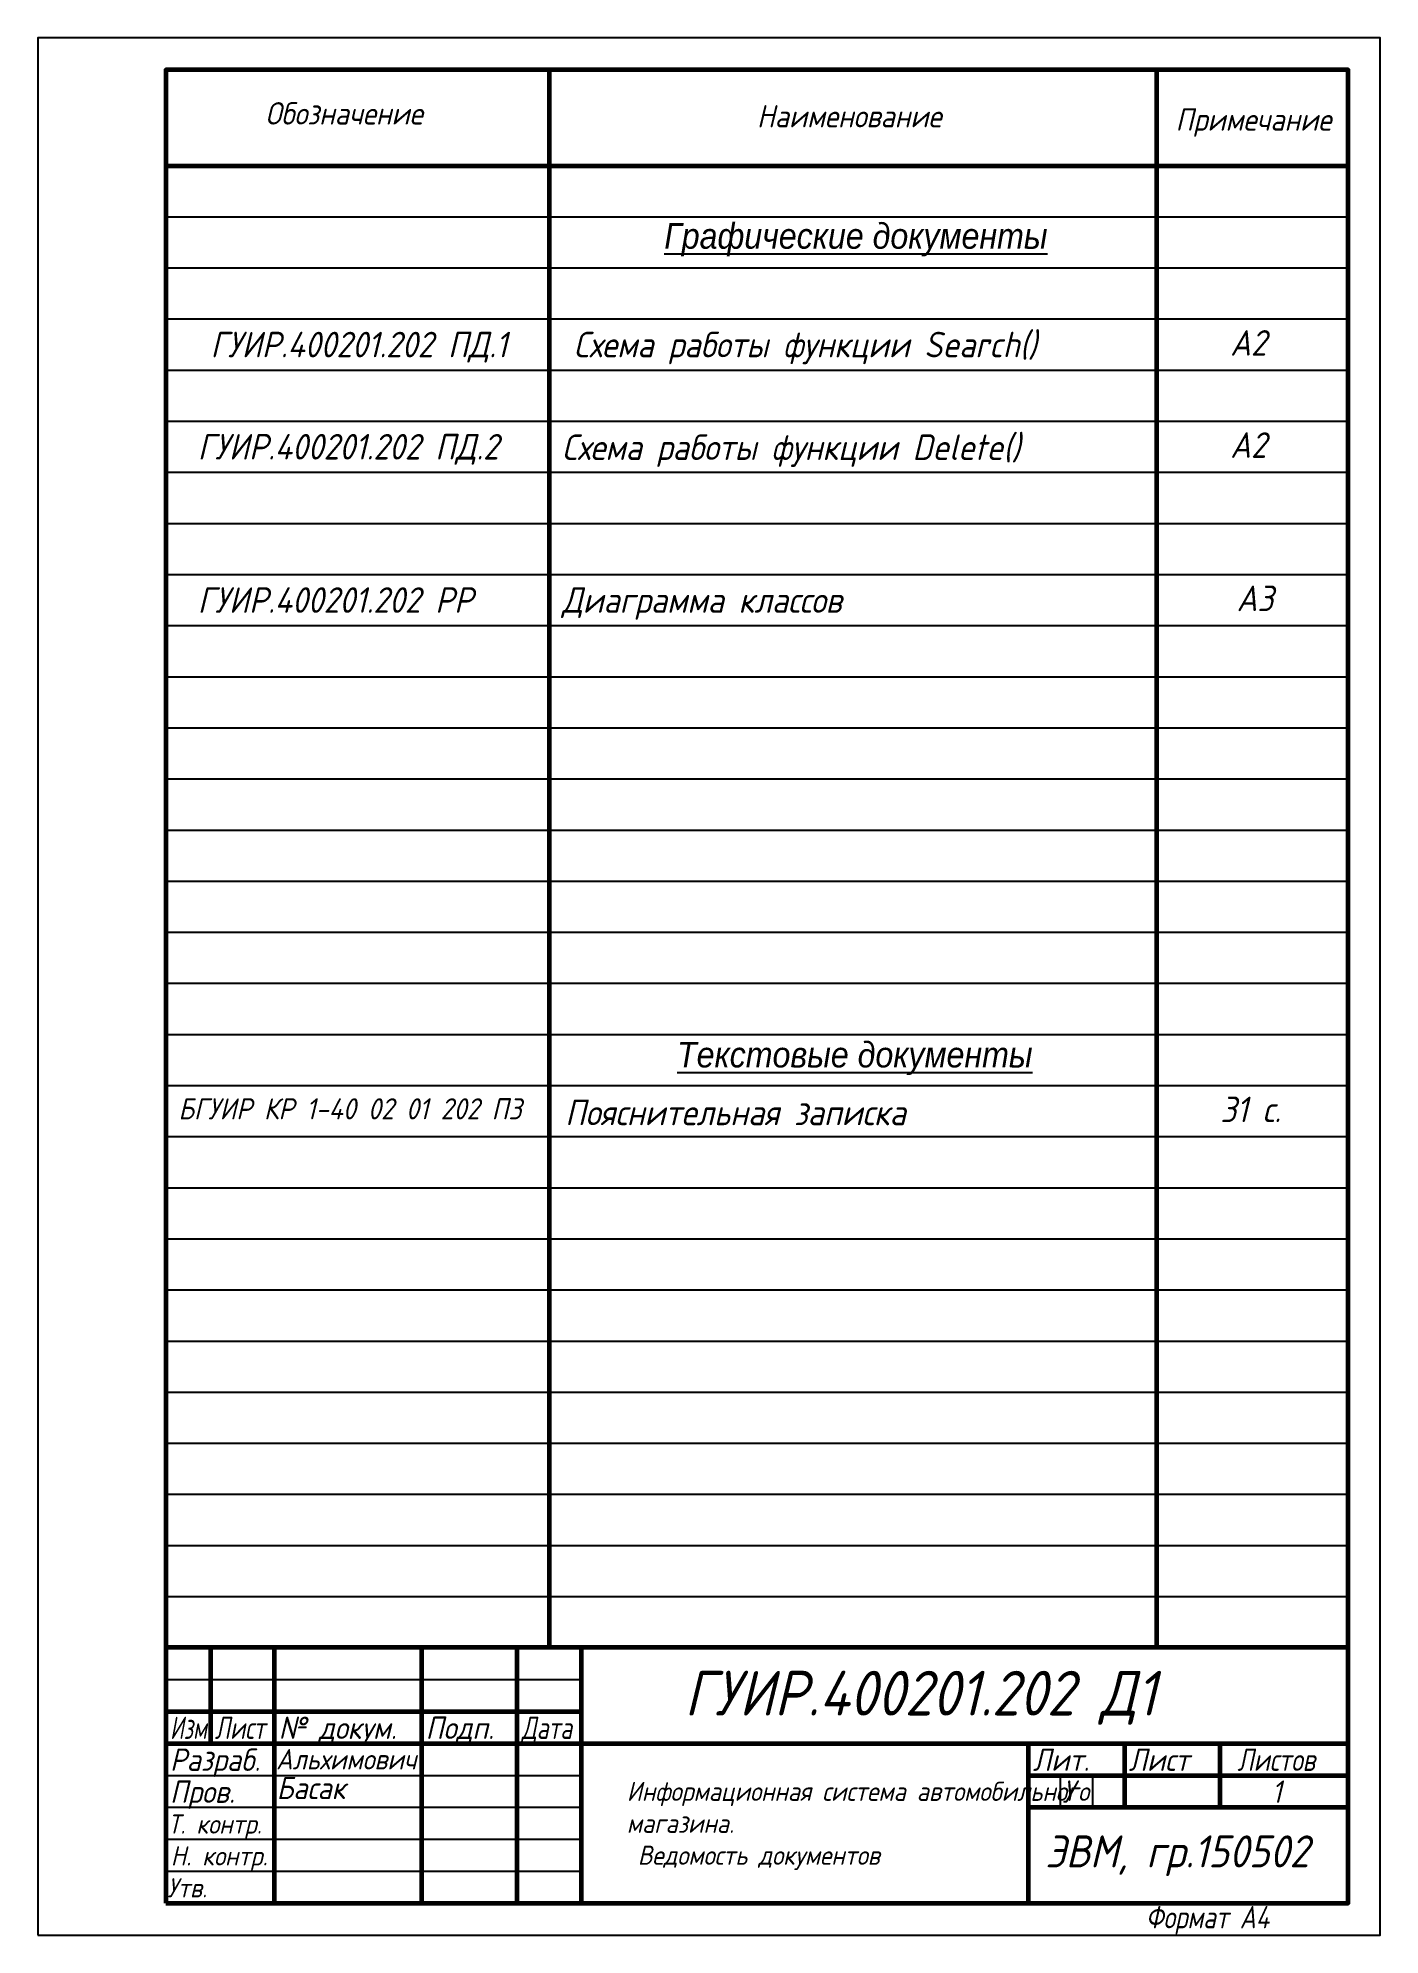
# Model space of a CAD drawing. Header units: millimetres. Extents: x 0 to 210, y 0 to 297.
import ezdxf

# ---------------------------------------------------------------- set-up
doc = ezdxf.new("R2010")
doc.units = ezdxf.units.MM
doc.header["$LTSCALE"] = 0.5
doc.layers.get('Defpoints').update_dxf_attribs({"color": 5})
doc.layers.add('4-текст', color=7, linetype='Continuous', true_color=0x00ad00)
doc.styles.get("Standard").update_dxf_attribs({"font": '', "width": 0.9})
doc.styles.get('Standard').set_extended_font_data('ISOCPEUR', italic=True)

msp = doc.modelspace()

# ---------------------------------------------------------------- linework, layer by layer
at = {"color": 7, "linetype": 'Continuous', "lineweight": -3}
for p, q in [((20, 292), (20, 277)), ((173, 292), (183, 292)), ((20, 277), (205, 277)), ((20, 269), (205, 269)), ((20, 261), (205, 261)), ((20, 93), (205, 93)), ((20, 85), (205, 85)), ((20, 77), (205, 77)), ((20, 69), (205, 69)), ((20, 61), (205, 61))]:
    msp.add_line(p, q, dxfattribs=at)
at = {"color": 7, "linetype": 'Continuous', "lineweight": 60}
for p, q in [((80, 292), (80, 45)), ((175, 292), (175, 45)), ((20, 277), (205, 277))]:
    msp.add_line(p, q, dxfattribs=at)
at = {"color": 0, "linetype": 'Continuous', "lineweight": -3}
for p, q in [((20, 253), (205, 253)), ((20, 245), (205, 245)), ((20, 237), (205, 237)), ((20, 229), (205, 229)), ((20, 221), (205, 221)), ((20, 213), (205, 213)), ((20, 205), (205, 205)), ((20, 197), (205, 197)), ((20, 189), (205, 189)), ((20, 181), (205, 181)), ((20, 173), (205, 173)), ((20, 165), (205, 165)), ((20, 157), (205, 157)), ((20, 149), (205, 149)), ((20, 141), (205, 141)), ((20, 133), (205, 133)), ((20, 125), (205, 125)), ((20, 117), (205, 117)), ((20, 109), (205, 109)), ((20, 101), (205, 101)), ((20, 53), (205, 53)), ((20, 40), (85, 40)), ((20, 35), (85, 35)), ((20, 30), (85, 30)), ((155, 30), (155, 25)), ((20, 25), (85, 25)), ((160, 20), (160, 25)), ((165, 25), (165, 20)), ((20, 20), (85, 20)), ((20, 15), (85, 15)), ((20, 10), (85, 10)), ((20, 5), (205, 5)), ((155, 5), (205, 5))]:
    msp.add_line(p, q, dxfattribs=at)
at = {"color": 0, "linetype": 'Continuous', "lineweight": 60}
for p, q in [((205, 45), (20, 45)), ((27, 45), (27, 30)), ((37, 5), (37, 45)), ((60, 45), (60, 5)), ((75, 5), (75, 45)), ((85, 45), (85, 5)), ((20, 35), (85, 35)), ((20, 30), (85, 30)), ((85, 30), (205, 30)), ((155, 5), (155, 30)), ((170, 30), (170, 20)), ((185, 20), (185, 30)), ((155, 25), (205, 25)), ((155, 20), (205, 20))]:
    msp.add_line(p, q, dxfattribs=at)
at = {"color": 7, "linetype": 'Continuous', "lineweight": 60}
msp.add_lwpolyline([(20, 5), (205, 5), (205, 292), (20, 292)], close=True, dxfattribs=at)
at = {"layer": 'Defpoints'}
msp.add_lwpolyline([(0, 0), (210, 0), (210, 297), (0, 297)], close=True, dxfattribs=at)

# ---------------------------------------------------------------- texts
at = {"color": 7, "linetype": 'Continuous', "lineweight": -3, "width": 0.9}
for s, p in [('Обозначение', (35.58, 283.44)), ('Наименование', (112.5, 283)), ('Примечание', (178, 282.48))]:
    msp.add_text(s, height=3.5, dxfattribs=at).set_placement(p)
at = {"color": 0, "linetype": 'Continuous', "lineweight": -3}
for s, height, width, p in [('Изм.', 3.5, 0.7, (20.67, 30.7)), ('Лист', 3.5, 0.75, (27.67, 30.7)), ('Подп.', 3.5, 0.9, (60.67, 30.7)), ('Дата', 3.5, 0.75, (75.67, 30.7)), ('Разраб.', 3.5, 0.9, (20.67, 25.7)), ('Лит.', 3.5, 0.9, (155.67, 25.7)), ('Лист', 3.5, 0.9, (170.67, 25.7)), ('Листов', 3.5, 0.8, (187.67, 25.7)), ('Пров.', 3.5, 0.9, (20.67, 20.7)), ('Т. контр.', 3, 0.9, (20.35, 15.88)), ('Н. контр.', 3, 0.9, (20.79, 10.9)), ('Утв.', 3, 0.9, (20.25, 5.9)), ('Формат А4', 3.5, 0.8, (173.35, 1.05))]:
    msp.add_text(s, height=height, dxfattribs=dict(at, width=width)).set_placement(p)
at = {"color": 0, "linetype": 'Continuous', "lineweight": 60, "width": 0.9}
msp.add_text('№ докум.', height=3.5, dxfattribs=at).set_placement((37.67, 30.7))
at = {"insert": (98, 268), "char_height": 4, "attachment_point": 1}
msp.add_mtext_dynamic_manual_height_columns('{\\fArial|b0|i1|c204|p0;\\LГрафические документы}', width=76, gutter_width=50, heights=[0], dxfattribs=at)
at = {"color": 0, "insert": (100, 139.83), "char_height": 4, "attachment_point": 1}
msp.add_mtext_dynamic_manual_height_columns('{\\fArial|b0|i1|c204|p0;\\LТекстовые документы}', width=76, gutter_width=50, heights=[0], dxfattribs=at)
at = {"layer": '4-текст', "color": 0, "lineweight": -3, "width": 0.9}
for s, height, p in [('Альхимович', 3.2, (37.25, 25.92)), ('Басак ', 3.5, (37.36, 21.28)), ('У', 3.5, (160.28, 20.71)), ('1', 3.5, (193.05, 20.7)), ('ЭВМ, гр.150502', 5, (157.62, 10.6))]:
    msp.add_text(s, height=height, dxfattribs=at).set_placement(p)
at = {"layer": '4-текст', "color": 0, "attachment_point": 1}
for s, insert, char_height, width in [('{\\fISOCPEUR|b0|i1|c204|p34;ГУИР.400201.202 ПД.1}', (27, 251), 4, 109.2169), ('{\\fISOCPEUR|b0|i1|c204|p34;Схема работы функции Search()}', (83.83, 251), 4, 110.5207), ('{\\fISOCPEUR|b0|i1|c204|p34;А2}', (186.55, 251.26), 4, 4.4695), ('{\\fISOCPEUR|b0|i1|c204|p34;ГУИР.400201.202 ПД.2}', (25, 235), 4, 109.2169), ('{\\fISOCPEUR|b0|i1|c204|p34;Схема работы функции Delete()}', (82, 234.93), 4, 111.0073), ('{\\fISOCPEUR|b0|i1|c204|p34;А2}', (186.55, 235.26), 4, 4.4695), ('{\\fISOCPEUR|b0|i1|c204|p34;ГУИР.400201.202 РР}', (25, 211), 4, 109.2169), ('{\\fISOCPEUR|b0|i1|c204|p34;Диаграмма классов}', (82, 211), 4, 111.0073), ('{\\fISOCPEUR|b0|i1|c204|p34;А3}', (187.55, 211.26), 4, 4.4695), ('{\\fISOCPEUR|b0|i1|c204|p34;БГУИР КР 1-40 02 01 202 ПЗ}', (21.97, 131), 3.3, 109.2169), ('{\\fISOCPEUR|b0|i1|c204|p34;Пояснительная записка}', (82.49, 130.78), 4, 110.5207), ('31 {\\fISOCPEUR|b0|i1|c204|p34;с}.', (185, 131.26), 4, 12.212), ('{\\fISOCPEUR|b0|i1|c204|p34;ГУИР}.{\\fISOCPEUR|b0|i1|c204|p34;400201}.{\\fISOCPEUR|b0|i1|c204|p34;2}0{\\fISOCPEUR|b0|i1|c204|p34;2 Д1}', (101.16, 41.37), 7, 109.2169), ('{\\fISOCPEUR|b0|i1|c204|p34;Информационная система автомобильного магазина. ^J Ведомость документов}', (92.14, 24), 3, 78.3947)]:
    msp.add_mtext(s, dxfattribs=dict(at, insert=insert, char_height=char_height, width=width))

doc.saveas('drawing.dxf')
